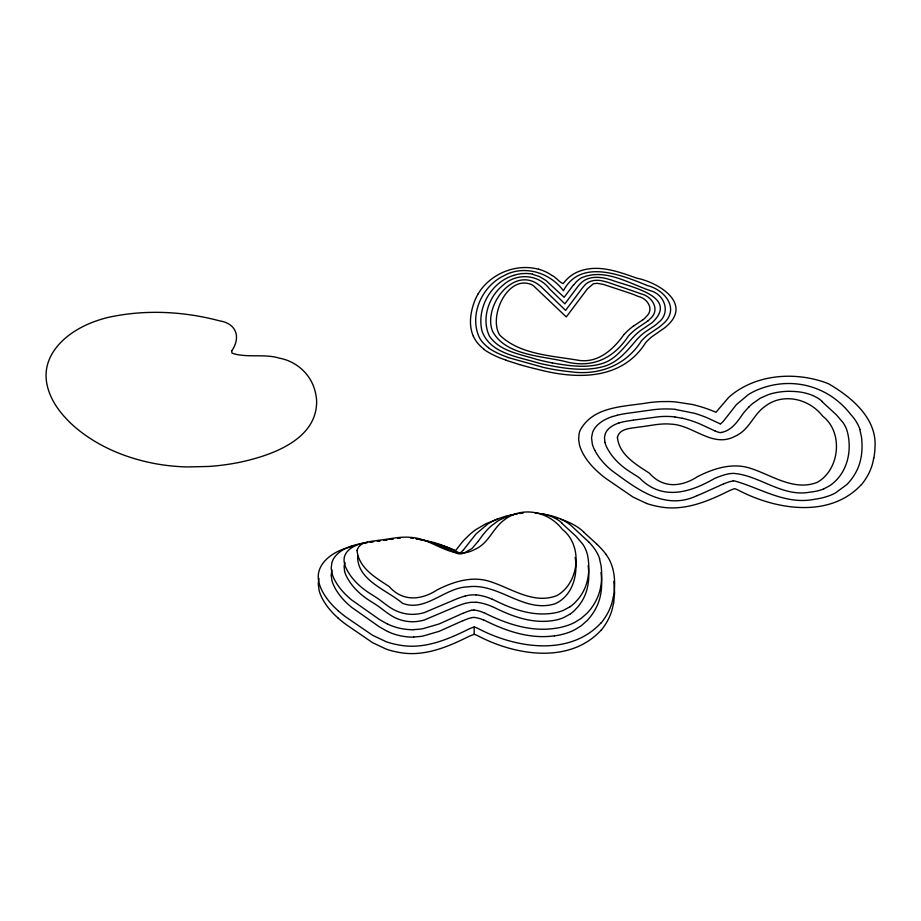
<?xml version="1.0" encoding="UTF-8"?>
<svg xmlns="http://www.w3.org/2000/svg" width="921" height="921" viewBox="0 0 921 921"><rect width="100%" height="100%" fill="white"/><g stroke="black" fill="none" stroke-linecap="round" stroke-linejoin="round"><path stroke-width="1.38" d="M613.605 596.417C615.792 582.13 614.929 566.139 605.857 554.212M613.605 603.796L614.595 592.802L613.881 581.347M873.948 458.128L874.766 451.601A218.553 126.189 0 0 0 874.927 448.366C877.667 418.629 851.453 397.066 828.359 383.666C797.079 371.439 757.695 373.592 731.032 395.362A112.765 65.103 0 0 0 728.419 397.722L715.962 412.286A105.04 60.648 0 0 0 692.304 404.48L675.243 401.878A65.322 37.715 0 0 0 668.842 401.544L661.025 401.602A86.252 49.803 0 0 0 648.637 402.684C624.645 406.84 593.205 405.712 580.126 430.383A59.934 34.595 0 0 0 579.067 433.883L578.63 439.49L579.516 445.073A97.315 56.181 0 0 0 581.83 451.209L582.44 452.487A132.279 76.374 0 0 0 598.512 472.427L601.724 475.236A123.656 71.389 0 0 0 607.342 479.473L633.015 497.052L646.577 503.453M319 578.388L318.252 583.753L319.161 590.741A97.315 56.181 0 0 0 321.475 596.877L322.097 598.155A132.279 76.374 0 0 0 338.157 618.095M344.972 562.512L344.109 566.369L344.592 571.25M357.659 555.697C356.726 580.242 386.716 589.797 402.535 603.278C425.537 612.361 444.843 587.414 467.833 586.861C498.768 582.533 524.026 613.662 555.121 603.739C572.355 596.163 578.261 574.854 575.165 557.516M331.94 569.869L331.169 575.36L332.021 580.886A87.576 50.563 0 0 0 334.496 586.999L335.635 589.129A116.84 67.452 0 0 0 337.616 592.284L337.915 592.733A122.643 70.813 0 0 0 351.477 607.204L379.325 626.821L387.534 631.507M478.137 293.891L480.382 290.414A85.054 49.101 0 0 1 485.148 284.716C498.618 270.739 519.594 264.154 538.486 269.231M478.31 541.111L482.696 535.17A140.418 81.071 0 0 1 488.51 528.516A97.672 56.388 0 0 1 491.388 525.799L498.722 520.388L507.908 516.151A40.202 23.209 0 0 1 512.583 514.77L514.229 514.39A43.229 24.959 0 0 1 517.614 513.734M478.022 541.513L471.978 548.548L464.126 553.014M573.668 284.67L564.136 297.287L545.969 280.468L539.372 276.542L532.419 274.239M463.551 549.814L475.95 534.007L487.681 524.061A59.324 34.25 0 0 1 497.064 519.122L506.251 516.002L516.727 513.93M601.01 622.918C569.236 657.18 514.724 647.993 477.308 628.11A23.486 13.562 0 0 0 474.2 626.948A49.527 28.597 0 0 0 472.105 627.719L471.759 627.857A89.993 51.956 0 0 0 468.847 629.043C447.111 639.888 422.992 649.984 398.171 644.85A52.555 30.347 0 0 1 386.233 641.741L372.671 635.34L346.987 617.761A123.656 71.389 0 0 1 341.38 613.524L338.088 610.738M601.01 630.298C569.224 664.559 514.735 655.372 477.308 635.49A23.486 13.562 0 0 0 474.2 634.327A49.527 28.597 0 0 0 472.105 635.099L471.759 635.237A89.993 51.956 0 0 0 468.847 636.423C447.122 647.302 422.981 657.352 398.171 652.229A52.555 30.347 0 0 1 386.233 649.121L372.671 642.731L346.987 625.14A123.656 71.389 0 0 1 341.38 620.904L338.088 618.118M861.365 484.63C829.579 518.891 775.091 509.704 737.663 489.811A23.486 13.562 0 0 0 734.544 488.66A49.527 28.597 0 0 0 732.448 489.431L732.114 489.558A89.993 51.956 0 0 0 729.202 490.755C707.478 501.623 683.324 511.673 658.527 506.55A52.555 30.347 0 0 1 646.577 503.453M624.024 334.415C613.398 349.623 597.476 363.933 577.432 360.134C551.426 355.667 519.686 354.516 499.769 335.117C488.142 317.135 507.563 273.986 531.912 284.739A36.805 21.252 0 0 1 533.501 285.798L566.288 316.939L587.448 288.78L593.377 283.772L597.257 283.3L603.324 284.382L631.127 293.592A84.985 49.066 0 0 1 638.069 296.401C647.371 298.254 654.727 309.318 646.07 316.789A31.084 17.948 0 0 1 643.192 319.622M647.935 320.888L637.85 327.772A63.48 36.656 0 0 0 633.625 331.019A108.471 62.616 0 0 0 628.548 335.866C614.365 357.371 594.321 367.801 568.671 362.402C544.737 355.782 505.756 356.565 492.516 331.134C482.708 306.451 513.423 265.26 538.981 285.003A80.231 46.315 0 0 1 541.767 287.329L565.575 310.389L582.164 288.285A68.833 39.741 0 0 1 583.914 286.166C588.415 280.18 596.601 279.247 603.382 281.17A46.142 26.64 0 0 1 608.01 282.379L639.036 293.097A86.413 49.895 0 0 1 640.521 293.73C652.16 295.963 660.829 310.009 650.053 318.85A34.284 19.79 0 0 1 647.947 320.888M643.157 319.61L634.016 325.769M569.926 606.812L563.433 610.335A31.821 18.374 0 0 1 549.895 613.593C529.587 615.804 510.061 608.159 492.298 599.157M569.926 614.192L563.433 617.715A31.821 18.374 0 0 1 549.895 620.973C529.587 623.183 510.061 615.539 492.298 606.536M581.899 277.647C604.959 267.942 629.066 283.449 650.571 290.76C665.054 294.651 671.121 313.313 658.031 322.834A29.944 17.292 0 0 1 656.892 323.904L656.259 324.411A79.609 45.969 0 0 1 654.762 325.585L645.92 331.502A41.94 24.211 0 0 0 644.216 332.711L643.457 333.31A79.252 45.751 0 0 0 639.738 336.591L638.437 337.857A135.26 78.089 0 0 0 636.918 339.458C627.535 350.521 617.669 362.966 602.91 366.685C583.315 371.877 562.65 368.227 543.206 364.186A198.637 114.676 0 0 1 538.509 363.081C518.569 356.738 489.845 353.837 481.936 330.846C476.618 307.925 491.02 282.344 513.607 275.379M823.788 488.855L829.441 485.885A49.458 28.551 0 0 0 834.645 481.798C848.644 468.904 852.213 447.618 846.79 429.9A75.407 43.54 0 0 0 843.049 422.601L836.326 414.761L821.993 401.591M723.284 484.02L700.869 494.093A85.503 49.366 0 0 1 697.151 495.602M462.929 613.271L440.526 623.344A92.676 53.51 0 0 1 438.857 624.035L422.912 628.686A37.957 21.908 0 0 1 413.736 629.561M462.929 620.65L440.526 630.724A92.676 53.51 0 0 1 438.857 631.415L422.912 636.066A37.957 21.908 0 0 1 413.736 636.941M697.151 495.602C664.709 511.132 636.549 488.717 611.832 470.573A122.643 70.813 0 0 1 598.27 456.102L597.971 455.653A116.84 67.452 0 0 1 595.991 452.499L594.828 450.369M617.83 423.441L619.062 423.027M497.685 519.179L485.874 523.75L475.938 529.563A94.518 54.569 0 0 0 469.411 534.79L464.345 539.764A164.226 94.817 0 0 0 461.939 542.446L455.607 550.574A104.165 60.141 0 0 0 441.182 545.29M612.684 416.545L617.243 415.256M352.329 545.796L355.034 544.979A66.508 38.394 0 0 1 365.499 542.791L367.479 542.469M462.71 553.486L461.26 553.878A3.189 1.842 0 0 1 460.788 553.981M350.314 547.074C333.828 550.666 313.601 563.905 319.161 583.361A97.315 56.181 0 0 0 321.475 589.498L322.097 590.775A132.279 76.374 0 0 0 338.157 610.715M465.324 596.002L468.352 595.323A16.682 9.624 0 0 1 473.475 594.862L476.065 595.001M465.324 603.382L468.352 602.702A16.682 9.624 0 0 1 473.475 602.253L476.065 602.38M351.903 546.66L352.708 546.464M721.615 432.398C731.355 430.498 737.307 422.025 742.522 414.358A144.217 83.258 0 0 1 748.854 407.036M367.56 542.434C356.634 543.597 340.943 550.286 344.592 563.871M369.862 542.055L372.959 541.606M386.832 539.729L383.643 540.259M385.001 540.051L387.741 539.66M389.525 539.315L393.129 538.808M379.82 540.823L377.978 541.088M633.314 420.126L659.045 416.718A44.185 25.512 0 0 1 674.92 416.937M370.484 542.043L373.707 541.629M380.396 540.65L377.207 541.064M390.481 539.28L393.232 538.935M554.43 635.824C529.702 639.324 505.583 630.931 483.836 619.971M733.231 480.866L729.559 481.729A62.812 36.264 0 0 0 723.307 484.043M397.757 538.278L398.689 538.198A44.185 25.512 0 0 1 400.439 538.071M520.676 513.481L522.668 513.308M535.481 513.25L537.058 513.365M675.174 409.419L694.492 413.287A95.623 55.202 0 0 1 707.443 417.927L720.245 423.879M416.327 538.831L434.148 542.538A95.623 55.202 0 0 1 447.099 547.178L459.89 553.13A24.994 14.425 0 0 0 463.47 549.791M540.201 513.676C551.944 515.138 564.078 518.707 572.804 527.088A127.662 73.703 0 0 0 574.301 528.527L589.233 542.411M674.909 416.983L682.277 418.284M415.808 538.635L421.933 539.775M459.441 553.981L459.072 553.912A16.543 9.544 0 0 1 457.38 553.463M552.243 362.909C568.579 365.787 585.986 368.469 602.207 363.519C616.022 359.34 624.38 346.71 633.694 336.649A97.534 56.308 0 0 1 638.253 332.389A56.239 32.465 0 0 1 641.718 329.741L651.665 323.006A34.952 20.181 0 0 0 652.724 322.12C679.836 295.779 627.143 286.12 611.82 280.157A78.331 45.221 0 0 0 609.472 279.466C599.985 276.45 587.782 275.644 580.414 283.645A49.135 28.367 0 0 0 579.551 284.554L579.044 285.119A73.622 42.504 0 0 0 577.87 286.523L564.861 303.838L549.377 288.745C538.382 273.986 516.37 272.812 503.2 285.061C488.567 296.585 481.027 319.196 489.569 336.372C500.103 351.511 520.296 354.159 536.632 359.363A183.452 105.915 0 0 0 552.232 362.92M519.571 364.589L505.997 360.272M508.334 357.601L543.528 367.444A132.751 76.639 0 0 0 570.283 371.716C598.397 375.803 625.762 365.718 641.338 341.012A132.555 76.535 0 0 1 642.87 339.389L644.136 338.134A72.149 41.652 0 0 1 647.912 334.83L648.43 334.438A37.968 21.92 0 0 1 650.007 333.333L659.217 327.128A89.728 51.806 0 0 0 660.403 326.195L661.094 325.631A32.431 18.719 0 0 0 662.268 324.56C680.677 309.767 665.388 290.011 647.475 285.579C621.974 275.206 580.598 258.041 563.422 290.737C549.952 272.524 524.061 264.385 503.775 275.793C481.959 286.189 468.904 315.017 479.346 337.523A56.515 32.626 0 0 0 488.729 347.896M483.836 612.592C505.583 623.552 529.702 631.944 554.43 628.444A44.933 25.949 0 0 0 574.911 622.32L581.335 618.279L587.126 613.156A90.154 52.048 0 0 0 588.945 611.141L589.808 610.116A114.123 65.886 0 0 0 596.29 600.066C601.148 590.614 602.265 579.735 601.436 569.259A169.257 97.718 0 0 0 600.964 565.149L599.479 558.794M714.984 430.947L701.86 424.823A80.012 46.2 0 0 0 682.323 418.226M441.516 546.303L455.561 552.807A16.543 9.544 0 0 0 456.206 553.037M387.534 624.127L379.325 619.442L351.477 599.824A122.643 70.813 0 0 1 337.926 585.353L337.616 584.904A116.84 67.452 0 0 1 335.635 581.738L334.473 579.62A87.576 50.563 0 0 1 332.009 573.507L331.169 567.981L331.94 562.489A41.249 23.808 0 0 1 352.259 545.716M552.266 275.506C556.192 277.486 559.933 282.805 563.145 283.61C564.711 281.573 566.403 279.65 568.315 277.923C571.158 275.333 574.462 273.238 578.02 271.776C597.453 263.694 618.325 271.649 636.895 278.188C658.147 282.402 692.926 303.308 666.505 326.276A38.935 22.484 0 0 1 665.238 327.416L652.033 336.637A66.749 38.532 0 0 0 648.442 339.814L647.21 341.023A132.071 76.247 0 0 0 645.656 342.681C621.767 380.638 576.12 379.521 537.45 369.275A235.005 135.675 0 0 1 519.571 364.589M484.204 349.335L482.823 348.265A62.271 35.954 0 0 1 473.302 335.992M597.004 544.276L583.983 532.396M561.637 523.07L575.97 536.241L582.694 544.081A75.407 43.54 0 0 1 586.435 551.38L587.114 553.498A105.178 60.717 0 0 1 587.644 555.639C590.246 569.362 588.715 584.536 580.403 596.14A96.993 55.997 0 0 1 577.916 599.421L574.865 602.748A51.634 29.817 0 0 1 569.949 606.812M473.233 336.004C468.49 324.917 470.424 312.15 474.591 301.225A134.236 77.502 0 0 1 478.114 293.88M859.834 429.543L861.469 436.968A173.701 100.285 0 0 1 861.791 440.019C862.701 451.083 861.296 462.607 855.828 472.427A113.248 65.391 0 0 1 850.164 480.866L849.3 481.902A88.704 51.208 0 0 1 846.848 484.561L835.255 493.069A44.933 25.949 0 0 1 814.797 499.228C785.705 505.284 760.723 488.118 734.244 480.866A4.283 2.475 0 0 0 733.231 480.854M604.947 442.391L604.464 437.51L605.327 433.653A28.171 16.267 0 0 1 617.761 423.384M588.139 565.69C589.947 578.653 588.22 592.675 580.403 603.52A96.993 55.997 0 0 1 577.916 606.812L574.865 610.128A51.634 29.817 0 0 1 569.949 614.203M474.177 626.959L474.177 634.339M344.512 571.262A82.568 47.673 0 0 0 348.483 579.896A107.101 61.834 0 0 0 367.456 599.214L376.551 605.062A85.123 49.147 0 0 1 379.394 607.031L386.187 612.143A95.231 54.984 0 0 0 390.331 614.998C398.943 620.708 409.718 623.045 419.895 621.03A33.075 19.099 0 0 0 424.178 620.052L453.374 607.676A113.732 65.667 0 0 1 457.702 605.914L459.924 605.085A51.069 29.484 0 0 1 465.312 603.37M476.134 602.196A38.682 22.334 0 0 1 492.148 606.64M535.285 513.032A36.587 21.125 0 0 1 561.891 522.978M519.34 513.469A43.229 24.959 0 0 1 522.829 513.066M421.979 539.706A80.012 46.2 0 0 1 441.447 546.36M410.628 538.06A44.185 25.512 0 0 1 413.299 538.29M344.512 563.882A82.568 47.673 0 0 0 348.483 572.517A107.101 61.834 0 0 0 367.456 591.835L376.551 597.683A85.123 49.147 0 0 1 379.394 599.652L386.187 604.752A95.231 54.984 0 0 0 390.331 607.618C398.943 613.317 409.718 615.665 419.895 613.651A33.075 19.099 0 0 0 424.178 612.672L453.374 600.296A113.732 65.667 0 0 1 457.702 598.523L459.924 597.706A51.069 29.484 0 0 1 465.312 595.979M476.134 594.805A38.682 22.334 0 0 1 492.148 599.26M413.736 637.171A39.856 23.013 0 0 1 387.672 631.426M463.033 620.719A48.963 28.263 0 0 1 471.598 617.611M471.667 617.692A6.102 3.523 0 0 1 472.876 617.484A4.283 2.475 0 0 1 473.889 617.507M473.935 617.369A23.359 13.481 0 0 1 483.675 620.086M554.442 635.858A44.933 25.949 0 0 0 574.911 629.699L581.335 625.67L587.126 620.535A90.154 52.048 0 0 0 588.945 618.521L589.808 617.496A114.123 65.886 0 0 0 596.29 607.446C601.148 597.994 602.265 587.114 601.436 576.638A169.257 97.718 0 0 0 600.964 572.54M413.736 629.78A39.856 23.013 0 0 1 387.672 624.035M463.033 613.34A48.963 28.263 0 0 1 471.598 610.232M471.667 610.312A6.102 3.523 0 0 1 472.876 610.105A4.283 2.475 0 0 1 473.889 610.128M473.935 609.99A23.359 13.481 0 0 1 483.675 612.707M589.21 542.423A96.855 55.916 0 0 1 599.686 558.771M613.317 603.785A135.226 78.078 0 0 1 601.148 630.332M554.937 517.602A61.419 35.459 0 0 1 556.952 518.12M560.854 519.271A61.419 35.459 0 0 1 584.075 532.361M435.46 543.655A104.165 60.141 0 0 1 436.623 543.966M437.774 544.276A104.165 60.141 0 0 1 438.914 544.61M613.317 596.405A135.226 78.078 0 0 1 601.148 622.953M596.958 544.299A141.189 81.52 0 0 1 605.926 554.189M873.661 458.117A135.226 78.078 0 0 1 861.503 484.665M859.995 429.52A95.715 55.26 0 0 0 850.543 414.22C828.198 385.531 791.162 375.826 757.43 389.871A59.324 34.25 0 0 0 748.036 394.81L736.293 404.756L724.666 419.608A65.944 38.072 0 0 1 723.894 420.563A24.994 14.425 0 0 1 720.349 423.925M594.839 450.369A87.576 50.563 0 0 1 592.353 444.267L591.524 437.809L592.606 432.34A41.123 23.739 0 0 1 612.626 416.488M617.231 415.233A69.455 40.098 0 0 1 625.854 413.541L653.588 409.695A60.245 34.779 0 0 1 675.197 409.315M822.246 401.498A36.587 21.125 0 0 0 793.867 391.448L788.526 391.287A43.229 24.959 0 0 0 774.584 392.91L772.926 393.29A40.202 23.209 0 0 0 768.264 394.672L760.262 398.217L752.572 403.594A95.634 55.214 0 0 0 748.888 407.047M823.811 488.878A31.821 18.374 0 0 1 810.25 492.102C782.274 497.467 760.297 475.616 733.83 473.394A16.682 9.624 0 0 0 728.707 473.843L725.679 474.511A51.069 29.484 0 0 0 720.291 476.226L718.058 477.043A108.574 62.686 0 0 0 714.512 478.483C689.91 492.735 662.072 501.012 639.738 478.16A85.123 49.147 0 0 0 636.906 476.192L627.8 470.355A107.101 61.834 0 0 1 608.873 451.025A82.568 47.673 0 0 1 604.867 442.391M618.958 422.9A61.12 35.286 0 0 1 633.349 420.218M715.03 430.913A20.504 11.835 0 0 0 719.382 432.479A3.488 2.015 0 0 0 721.65 432.444M624.139 334.45A89.924 51.91 0 0 1 633.913 325.723M513.676 275.448A22.668 13.09 0 0 1 532.499 274.09M573.979 284.739A39.2 22.634 0 0 1 581.727 277.555M508.427 357.498A75.936 43.84 0 0 1 489.086 348.345M506.113 360.146A79.897 46.131 0 0 1 483.951 349.45M538.555 269.151A39.327 22.703 0 0 1 552.059 275.598M357.072 550.493C358.649 567.923 375.687 577.732 389.03 586.424C402.799 602.035 421.311 600.239 437.348 589.774C453.305 581.75 471.713 575.775 489.477 581.347C511.167 588.105 533.673 604.993 557.205 595.438C579.493 582.544 583.143 545.451 562.363 529.402C548.904 511.662 522.426 505.629 504.259 519.928C494.197 527.134 489.891 539.752 479.703 546.706A43.057 24.867 0 0 1 474.257 549.722C452.061 561.407 432.72 538.186 410.651 537.38C399.898 536.287 389.33 539.211 378.692 540.259C371.128 541.686 359.42 541.26 357.072 550.493M617.427 437.245C619.004 454.675 636.031 464.483 649.386 473.175C663.155 488.798 681.667 487.002 697.704 476.537C713.66 468.501 732.057 462.538 749.832 468.11C771.522 474.856 794.029 491.756 817.549 482.201C839.848 469.296 843.498 432.202 822.706 416.165C809.122 398.597 782.873 392.277 764.603 406.679C754.541 413.886 750.247 426.504 740.047 433.469A43.057 24.867 0 0 1 734.613 436.485C712.405 448.17 693.076 424.949 670.995 424.144C660.253 423.05 649.685 425.963 639.047 427.022C631.484 428.438 619.764 428.023 617.427 437.245M231.632 351.028L232.046 353.192C246.989 358.234 264.074 353.434 279.443 358.177C296.078 361.182 310.319 373.753 314.775 390.136A135.226 78.066 0 0 1 316.64 400.98C317.169 439.605 271.776 455.319 240.6 462.1A142.674 82.372 0 0 1 208.676 466.463L187.124 466.935A122.159 70.526 0 0 1 156.685 463.919C128.007 458.785 100.021 447.571 77.318 429.059A183.67 106.042 0 0 1 61.914 413.759C50.551 400.255 42.401 381.651 47.719 363.91A116.518 67.268 0 0 1 52.681 352.766C60.579 339.976 73.266 330.915 86.747 324.733A96.06 55.456 0 0 1 106.848 317.71C143.78 309.272 182.991 311.125 219.486 320.83C236.973 323.524 240.888 337.926 231.632 351.028"/></g></svg>
